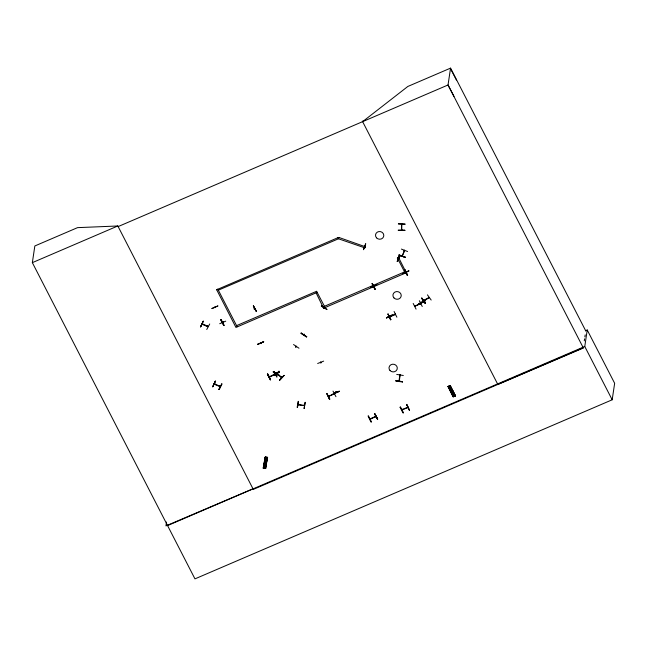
<?xml version="1.0" encoding="UTF-8"?>
<svg xmlns="http://www.w3.org/2000/svg" width="647" height="647" viewBox="0 0 647 647"><rect width="100%" height="100%" fill="white"/><g stroke="black" fill="none" stroke-linecap="round" stroke-linejoin="round"><path stroke-width="0.97" d="M260.781 343.104L261.065 343.597M373.893 286.71L374.063 285.934M404.925 230.453L398.245 230.478L404.941 230.267L398.269 230.049M398.374 223.927L405.054 224.185M401.593 224.121L401.439 230.122M401.811 229.895L401.755 229.402M281.882 377.427L277.013 373.481M281.162 377.185L281.655 377.84L276.754 373.642M281.793 377.63L281.316 377.031M329.194 396.15L328.587 396.635L328.53 396.061M333.981 394.29L334.345 393.813M334.507 394.072L333.933 394.047M375.947 416.611L375.284 416.862L375.317 416.312M402.458 409.357L402.329 409.559M223.239 322.02L222.552 322.473L223.215 322.19M254.328 308.878L254.182 308.595M275.234 374.5L275.177 374.063M373.909 286.427L374.459 285.998M390.06 316.343L390.157 316.545M394.961 314.717L395.002 314.474M406.114 272.177L405.443 272.662M405.37 272.654L405.936 272.646L405.329 272.897M420.776 303.815L420.138 304.122L420.138 303.548M424.311 300.572L424.222 300.119M396.716 374.411L403.307 375.503M402.458 381.714L395.859 380.638L395.802 381.067L402.426 381.965M399.118 380.363L399.086 380.865M399.741 375.567L399.919 374.783M402.418 381.981L402.483 381.544M585.373 330.787L587.233 329.994L614.65 383.283L612.183 399.789L194.965 578.871L32.35 262.65L34.841 245.965L77.551 227.639L117.762 225.989L118.086 226.604L448.031 84.983L450.555 68.129L407.845 86.455L362.619 121.644M166.53 522.024L165.955 525.882L252.985 488.792M200.619 326.792L203.255 321.138L200.627 326.792M201.888 324.244L202.01 323.767M208.14 326.347L202.163 323.767M202.624 324.026L202.406 324.495L202.592 323.945M206.741 329.509L209.717 323.993M207.525 326.088L207.355 326.331M207.331 326.5L207.614 326.056M208.043 326.234L208.002 326.476M211.941 308.595L217.982 305.894L211.949 308.449M317.265 292.339L235.945 327.431L216.599 289.573M215.055 307.268L214.966 307.681L214.885 307.115M214.974 307.39L215.087 307.026M217.772 289.072L237.142 326.727M218.338 290.171L338.478 238.792L364.9 247.89L365.329 246.758L338.939 237.457M219.721 323.71L225.754 321.155M221.185 319.602L220.829 319.885L224.032 325.409L221.128 319.723M215.362 381.123L212.782 386.671M222.519 321.947L222.835 322.319M222.73 321.858L222.681 322.691L222.803 321.866M214.181 383.655L214.149 384.197L220.15 386.688L220.206 386.122M214.335 383.647L220.206 386.445M214.755 383.825L214.578 384.383L214.796 383.914M212.774 386.817L215.435 381.026L212.726 386.769M218.969 389.397L221.864 383.857L219.252 389.534L218.929 389.259M220.077 386.405L219.616 386.016M219.689 385.968L219.568 386.413M219.786 385.944L220.255 386.413M236.584 325.627L316.698 291.239M253.333 305.934L256.535 311.458L253.398 305.788M254.247 308.878L254.756 308.425M256.204 311.595L253.389 305.78M257.66 344.414L263.685 341.713L257.676 344.269M267.737 373.982L270.592 379.773L267.397 374.249L267.745 373.974M269.241 376.489L269.783 376.869L269.662 376.319M269.75 376.352L269.815 376.789M273.414 371.548L278.881 375.309L273.196 371.944L278.711 375.543M279.269 371.976L279.407 372.429L273.22 374.662L279.278 372.017M273.81 371.418L276.956 377.088L273.818 371.427M274.571 374.783L274.603 374.233M274.571 375.648L278.986 371.095M269.225 376.764L275.274 374.257M275.84 372.931L276.115 373.044M276.043 373.101C276.803 372.575 276.398 374.103 276.415 372.866M276.358 373.465L276.382 372.688M276.285 373.497L276.471 372.68M263.183 468.096L265.715 468.541L267.502 457.421L265.133 457.073L263.2 468.104L265.723 468.541M263.564 466.94L265.771 467.263M263.895 465.072L266.103 465.395M264.267 462.961L266.467 463.284M284.057 375.519L279.827 380.258L279.569 379.886M281.599 377.524L281.825 377.298M296.334 346.468L295.946 347.035L295.776 346.525M295.719 346.905L296.172 346.105M298.987 348.223L293.528 344.527M301.154 333.165L306.654 336.796M304.284 334.305L303.896 334.628M304.13 334.701L304.179 334.135M304.195 334.669L304.454 334.58M297.507 407.521L298.453 401.375M298.631 404.391L298.049 404.642L298.057 404.116M298.113 404.658L298.21 404.076M298.574 404.731L298.663 404.149M298.72 404.69L298.728 404.229M316.092 292.84L323.71 308.473L323.977 307.543M304.591 405.168L304.446 405.677L303.993 405.079M304.074 405.022L303.928 405.532M304.446 405.677L304.535 405.095M305.166 402.345L304.13 408.451M321.292 306.031L326.824 309.509M324.446 306.298L404.561 271.91M325.012 307.398L316.666 291.449M317.653 363.493L323.678 361.115M338.907 237.659L338.478 238.792L337.944 237.489M321.13 362.587L320.839 363.064L320.597 362.191M320.629 362.255L320.799 362.732M321.098 362.603L320.807 362.102M329.921 399.199C326.646 392.826 325.069 390.513 329.566 399.482L326.97 393.578M328.498 396.15L329.064 396.126M328.676 396.344L334.539 393.788M329.04 395.915L329.161 396.328M329.105 396.352L329.088 395.956M333.003 391.111L335.963 396.708M333.237 393.764L339.263 391.225L333.254 393.966M328.506 396.328L334.442 393.594M335.866 391.864L336.157 392.438M336.076 391.775L336.367 392.203M336.173 391.807L336.303 392.454M363.493 249.58L365.668 243.87M364.584 246.677L365.329 246.968L364.617 246.944M365.248 246.911L364.657 247.025L364.665 246.475M365.094 247.178L365.256 246.62M365.248 247.162L365.361 246.556M370.763 287.325L376.837 284.712L370.804 287.244M373.796 285.901L373.853 286.475L373.942 285.837M374.249 286.678L374.306 285.756M371.976 283.629L374.815 289.322L375.155 289.055M368.442 416.102C377.322 433.911 362.142 403.696 371.014 422.022L371.354 421.747M370.116 418.884L369.987 418.633C370.019 419.903 373.351 417.566 375.988 416.336M370.585 418.649L370.391 418.423M401.924 224.38L401.585 224.372M401.868 223.822L401.819 224.687M405.127 273.01L397.379 257.951M397.784 257.878L397.63 258.121M374.508 413.506L377.686 419.159L374.492 413.603M397.565 261.445L399.781 255.63L397.573 261.461L397.242 261.202M397.606 258.299L397.873 257.838M389.494 316.448L389.64 316.731M398.309 257.991L398.148 258.557L398.35 258.072M323.807 308.109L406.267 272.719L398.544 257.449M399.045 254.878L405.265 257.312L398.892 255.33L405.297 257.183M390.028 316.795L389.915 316.27M375.729 416.134L375.349 416.83M375.858 416.684L375.883 416.134M390.869 319.594L390.513 319.869L387.99 313.932L390.837 319.61M401.383 249.079L407.602 251.537M386.388 317.701C397.67 313.374 390.788 314.588 386.51 317.928L395.366 314.046M377.355 419.296L374.5 413.506M402.224 255.33L402.038 256.123L404.448 250.721M394.096 311.474L396.878 317.184M402.531 255.379L402.297 256.196L404.61 250.454M404.44 250.971L404.132 250.607M404.407 250.106L404.108 250.987M395.422 314.507L395.277 314.013M395.43 314.013L395.398 314.563L389.607 316.973M408.71 270.778L402.838 273.641L408.88 270.964M405.904 272.719L405.993 272.088M406.292 272.921L406.292 272.508M407.65 275.226L404.763 269.564L407.375 275.226M399.062 380.792L399.797 375.147M400.153 374.815L400.056 375.729L399.814 375.333M400.145 375.082L399.28 381.132L399.393 380.339M414.921 306.096L420.712 303.378M414.759 306.08L415.196 305.635M415.164 305.869L415.293 305.667M420.615 303.645L414.808 306.33L415.342 305.707M401.852 409.616L407.82 407.278M402.111 409.818L401.949 409.502M402.361 409.325L402.555 409.551M419.353 300.742L422.248 306.5M403.283 412.762L400.42 406.995L400.081 407.27M400.105 407.246L402.984 412.915L403.307 412.657M420.105 304.098L420.518 303.613M421.852 298.154L425.516 303.419L421.779 298.178M406.51 404.496L409.414 410.141M407.4 407.731L407.286 407.206M401.981 410.02L407.812 407.553L407.707 407.028M423.736 300.329L429.204 297.402M407.861 407.036L407.958 407.23M423.906 300.863L429.333 297.62M424.44 301.203L424.578 301.656L418.552 304.195C422.831 300.928 432.075 298.275 418.439 303.944M406.753 404.407L409.389 410.052M427.432 294.854L431.177 300.054M428.581 297.766L428.84 297.903M451.42 392.955L453.426 392.098M451.897 393.877L453.903 393.012M452.787 395.6L454.792 394.743M584.29 340.84L584.581 338.858M584.88 336.877L585.179 334.887M612.183 399.789L584.767 346.501L587.233 329.994M298.17 401.334L297.151 407.456M298.121 404.626L304.494 405.645M304.106 408.589L305.141 402.337M263.345 468.088L265.31 457.033L263.96 468.226L265.739 457.106L263.952 468.234M263.475 468.153L265.488 457.017L267.348 457.332L265.286 468.468L267.082 457.348L267.656 457.518M263.903 468.226L265.755 457.146M264.963 468.42L267.082 457.348L264.987 468.42M267.324 457.461L265.407 468.501L267.381 457.469M401.738 230.138L401.827 224.064M223.247 322.441L222.786 322.651M363.477 249.718L365.725 243.782M397.824 258.113L398.382 258.339M397.226 261.339L399.49 255.403M397.282 261.339L399.547 255.549M278.914 375.179L273.358 371.726M306.718 336.618L306.492 337.03L301.001 333.383L301.219 332.987M276.099 373.376L275.84 372.858M323.557 308.263L323.945 307.786M200.61 326.929L203.271 321.147M214.141 383.889L214.804 384.124L214.052 384.092M218.904 389.397L221.881 383.873M389.454 316.237L389.211 315.76M421.003 302.109L421.246 302.586M421.496 302.481L421.254 302.003M273.196 371.952L278.906 375.309M323.751 308.425L324.098 307.996M295.76 346.857L296.002 346.412M295.946 346.978L296.1 346.396M276.334 373.343L276.075 372.777M400.364 407.133L403.316 412.778M267.68 374.112L270.592 379.773M254.053 308.91L254.562 308.659M321.494 305.748L326.994 309.379M279.601 379.91L284.017 375.349M279.553 380.024L284.025 375.47M397.679 258.096L398.269 258.234M449.382 385.879L454.768 396.142L455.456 395.851L450.215 385.636L448.064 386.502L453.151 396.829L453.838 396.53L448.597 386.316L447.926 386.615L448.468 386.348M449.932 385.766L448.767 386.146M449.544 385.935L450.207 385.644L455.181 395.972L449.924 385.652M454.76 396.142L455.464 395.843L450.069 385.636M425.216 303.58L421.569 298.299M425.443 303.443L421.836 298.049M369.955 418.876L375.85 416.377M220.837 319.869L223.725 325.514M223.951 325.425L221.137 319.634M375.066 289.201L372.203 283.54M267.405 374.233L270.268 379.902M413.182 303.443L416.053 309.112M390.772 319.747L387.957 313.957M32.35 262.65L117.827 225.965L253.3 489.407L583.254 347.779L448.031 84.983L453.976 96.387M216.575 289.783L337.912 237.7M397.347 258.153L398.512 257.652M448.759 387.407L450.458 386.688M448.597 387.537L450.603 386.671M409.325 410.198L406.745 404.399M448.177 386.51L453.304 396.724L455.431 395.859M167.549 525.59L584.767 346.501M583.359 347.997L497.834 384.439L362.304 121.021M257.635 344.341L263.709 341.737M273.22 374.662L279.286 372.179M269.354 377.015L275.177 374.524M339.279 391.257L333.213 393.902L339.238 391.362M454.938 396.037L449.794 385.822M448.29 386.453L453.579 396.643M455.027 396.029L449.673 385.806M374.759 413.506L377.678 419.143M407.319 275.379L404.537 269.662M407.375 275.331L404.472 269.573M453.846 396.522L448.225 386.372M395.851 380.719L402.466 381.649M298 404.61L304.519 405.62M265.116 458.165L267.308 458.545M207.873 326.759L201.993 324.293M364.698 246.742L365.264 246.944M399.021 254.926L405.281 257.304M405.742 272.46L406.033 272.985M301.187 333.116L306.702 336.747M450.482 68.606L456.418 80.01M450.555 68.129L585.77 330.924M448.452 386.324L453.798 396.546M448.039 386.534L453.191 396.805M408.823 271.004L402.838 273.641M376.813 284.85L370.788 287.397M374.435 286.168L373.675 286.225M372.292 283.386L375.147 289.185M386.51 317.952L392.422 315.154M336.092 392.616L335.777 392.098M405.054 224.105L398.398 223.757M264.785 463.567C265.577 465.29 266.119 462.217 264.785 463.567M263.709 466.139L265.893 466.576L263.709 466.139M264.073 464.02L266.265 464.457L264.073 464.02M450.886 391.92L452.892 391.063L450.886 391.92M452.431 394.913L454.437 394.047L452.431 394.913M451.687 391.847C452.164 393.667 453.248 390.723 451.687 391.847M390.004 370.513A4.165 3.858 8.5 0 0 397.072 369.405A4.165 3.858 8.5 0 0 392.373 364.245A4.165 3.858 8.5 0 0 390.004 370.513M393.934 297.879A4.165 3.858 8.5 0 0 401.003 296.771A4.165 3.858 8.5 0 0 396.296 291.603A4.165 3.858 8.5 0 0 393.934 297.879M376.514 237.837A4.165 3.858 8.5 0 0 383.582 236.729A4.165 3.858 8.5 0 0 378.875 231.569A4.165 3.858 8.5 0 0 376.514 237.837"/></g></svg>
